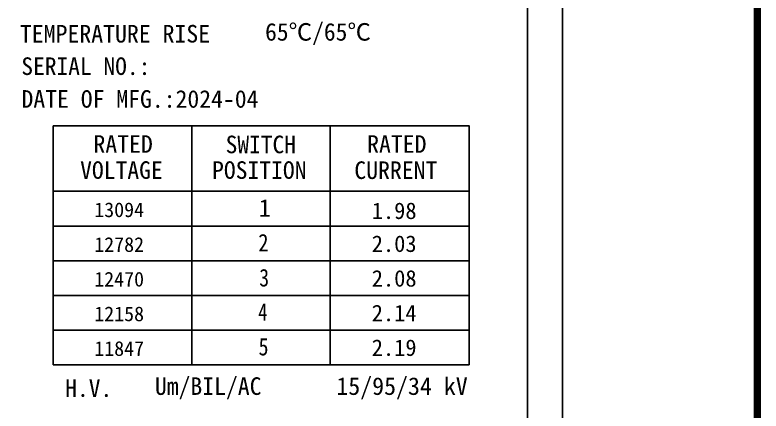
# Model space of a CAD drawing. Header units: millimetres. Extents: x 226184 to 236274, y -181921 to -175474.
# Drawn here: x 236165.9 to 236273.6, y -181341.5 to -181284.4 of the extents above; entities that cross this region are included whole.
import ezdxf

# ---------------------------------------------------------------- set-up
doc = ezdxf.new("R2010")
doc.units = ezdxf.units.MM
doc.header["$LTSCALE"] = 13
for name, color, linetype in [('1', 4, 'Continuous'), ('2', 3, 'Continuous'), ('PDF_Geometry', 7, 'Continuous')]:
    doc.layers.add(name, color=color, linetype=linetype)
doc.styles.add('PDF FangSong', font='simfang.ttf')

msp = doc.modelspace()

# ---------------------------------------------------------------- linework, layer by layer
at = {"layer": '1', "color": 0, "linetype": 'Continuous'}
msp.add_line((236273.027, -181171.099), (236273.027, -181520.119), dxfattribs=at)
at = {"layer": '1', "const_width": 1.05}
msp.add_lwpolyline([(236055.677, -181171.099), (236273.027, -181171.099), (236273.027, -181520.119), (236055.677, -181520.119), (236055.677, -181171.099), (236273.027, -181171.099)], dxfattribs=at)
at = {"layer": '2', "linetype": 'Continuous'}
for points in [[(236171.401, -181300.445), (236171.401, -181334.875)], [(236231.444, -181334.875), (236231.444, -181300.445), (236171.401, -181300.445)], [(236191.397, -181300.445), (236191.397, -181334.875)], [(236211.392, -181300.445), (236211.392, -181334.875)], [(236171.401, -181309.825), (236231.444, -181309.825)], [(236171.401, -181314.88), (236231.444, -181314.88)], [(236171.401, -181319.879), (236231.444, -181319.879)], [(236171.401, -181324.877), (236231.444, -181324.877)], [(236171.401, -181329.876), (236231.444, -181329.876)], [(236171.401, -181334.875), (236231.444, -181334.875)]]:
    msp.add_lwpolyline(points, dxfattribs=at)
at = {"layer": 'PDF_Geometry', "lineweight": 25}
for points in [[(236094.902, -181237.538), (236244.924, -181237.538), (236244.924, -181412.553), (236094.902, -181412.553), (236094.902, -181237.538)], [(236239.869, -181249.502), (236239.869, -181400.534)]]:
    msp.add_lwpolyline(points, dxfattribs=at)

# ---------------------------------------------------------------- texts
at = {"layer": '2', "linetype": 'Continuous', "attachment_point": 7, "style": 'PDF FangSong'}
for s, insert, char_height in [('{\\W0.9951;TEMPERATURE RISE}', (236166.613, -181288.457), 2.53409), ('\\W0.984330;65℃/65℃', (236201.989, -181288.762), 2.53409), ('\\W0.981992;SERIAL NO.:', (236166.816, -181293.135), 2.53409), ('{\\W0.9917;DATE OF MFG.:2024-04}', (236166.845, -181297.855), 2.53409), ('\\W0.993144;RATED', (236177.227, -181304.314), 2.53409), ('\\W0.980891;SWITCH', (236196.298, -181304.415), 2.53409), ('\\W0.993144;RATED', (236216.716, -181304.314), 2.53409), ('\\W0.988174;VOLTAGE', (236175.301, -181308.108), 2.53409), ('\\W0.987833;POSITION', (236194.343, -181308.108), 2.53409), ('\\W0.993883;CURRENT', (236214.862, -181308.122), 2.53409), ('{\\fSimSun|b0|i0|c134|p2;\\H0.8333x;13094}', (236177.343, -181313.61), 2.53409), ('\\W0.985653;1', (236201.091, -181313.538), 2.53409), ('{\\fSimSun|b0|i0|c134|p2;\\H0.8333x;1.98}', (236217.382, -181313.889), 2.85085), ('\\W0.858812;2', (236201.004, -181318.534), 2.53409), ('{\\fSimSun|b0|i0|c134|p2;\\H0.8333x;2.03}', (236217.382, -181318.635), 2.85085), ('{\\fSimSun|b0|i0|c134|p2;\\H0.8333x;12782}', (236177.343, -181318.62), 2.53409), ('{\\fSimSun|b0|i0|c134|p2;\\H0.8333x;12470}', (236177.343, -181323.616), 2.53409), ('\\W0.824342;3', (236201.149, -181323.616), 2.53409), ('{\\fSimSun|b0|i0|c134|p2;\\H0.8333x;\\C1;2.08}', (236217.382, -181323.631), 2.85085), ('{\\fSimSun|b0|i0|c134|p2;\\H0.8333x;12158}', (236177.343, -181328.612), 2.53409), ('\\W0.781747;4', (236200.99, -181328.525), 2.53409), ('{\\fSimSun|b0|i0|c134|p2;\\H0.8333x;2.14}', (236217.382, -181328.626), 2.85085), ('\\W0.834647;5', (236201.048, -181333.55), 2.53409), ('{\\fSimSun|b0|i0|c134|p2;\\H0.8333x;2.19}', (236217.382, -181333.622), 2.85085), ('{\\fSimSun|b0|i0|c134|p2;\\H0.8333x;11847}', (236177.343, -181333.608), 2.53409), ('\\W0.991650;Um/BIL/AC', (236186.089, -181339.82), 2.53409), ('\\W0.999637;15/95/34 kV', (236212.27, -181339.82), 2.53409), ('\\W0.982224;H.V.', (236173.158, -181339.53), 2.53409)]:
    msp.add_mtext(s, dxfattribs=dict(at, insert=insert, char_height=char_height))

doc.saveas('drawing.dxf')
